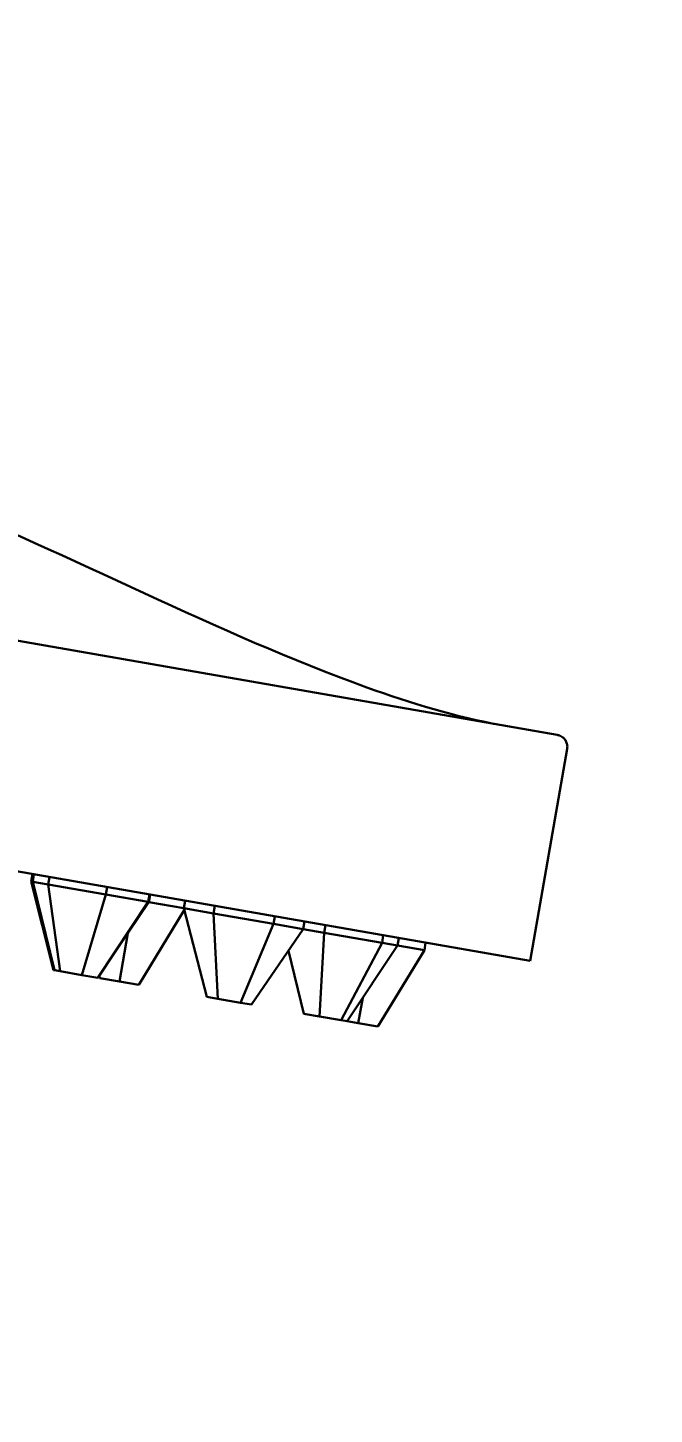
# Model space of a CAD drawing. Header units: millimetres. Extents: x 577 to 7172, y 252 to 2707.
# Drawn here: x 1577 to 1618.3, y 1601.1 to 1692.6 of the extents above; entities that cross this region are included whole.
import ezdxf

# ---------------------------------------------------------------- set-up
doc = ezdxf.new("R2010")
doc.units = ezdxf.units.MM
doc.header["$MEASUREMENT"] = 0
doc.layers.add('외형선(ISO)', color=7, linetype='Continuous', lineweight=30)
doc.layers.add('치수(ISO)', color=7, linetype='Continuous', lineweight=25)
doc.styles.add('굴림', font='')
doc.styles.get('굴림').set_extended_font_data('援대┝')
doc.dimstyles.new('기본값 (ISO)', dxfattribs={"dimscale": 10, "dimtxt": 3, "dimasz": 2.5, "dimexe": 3.175, "dimexo": 0, "dimgap": 0.762, "dimtad": 1, "dimtoh": 1, "dimdec": 0, "dimzin": 1, "dimdsep": 46, "dimtxsty": '굴림', "dimcen": 0.5, "dimazin": 0, "dimtfac": 1, "dimtdec": 4, "dimtix": 1, "dimtmove": 1, "dimatfit": 3, "dimfxl": 1, "dimtolj": 1, "dimtzin": 1, "dimarcsym": 0})

# ---------------------------------------------------------------- blocks, each defined once
blk = doc.blocks.new('*D21')
at = {"layer": 'Defpoints', "color": 0}
for p in [(1603.835, 1788.078), (2218.891, 1788.078), (1926.988, 633.111)]:
    blk.add_point(p, dxfattribs=at)
at = {"layer": '치수(ISO)', "color": 0, "lineweight": -2}
for p, q in [((1603.835, 1788.078), (2250.641, 1788.078)), ((2218.891, 658.111), (2218.891, 1763.078)), ((1926.988, 633.111), (2250.641, 633.111))]:
    blk.add_line(p, q, dxfattribs=at)
at = {"layer": '치수(ISO)', "color": 0}
for points in [[(2223.057, 1763.078), (2214.724, 1763.078), (2218.891, 1788.078)], [(2214.724, 658.111), (2223.057, 658.111), (2218.891, 633.111)]]:
    blk.add_solid(points, dxfattribs=at)
at = {"layer": '치수(ISO)', "color": 0, "insert": (2196.271, 1210.594), "char_height": 30, "attachment_point": 5, "rotation": 90, "style": '굴림'}
blk.add_mtext('\\A1;1155', dxfattribs=at)
blk = doc.blocks.new('*D27')
at = {"layer": 'Defpoints', "color": 0}
for p in [(1603.835, 1788.078), (2094.146, 1788.078), (2016.984, 1353.114)]:
    blk.add_point(p, dxfattribs=at)
at = {"layer": '치수(ISO)', "color": 0, "lineweight": -2}
for p, q in [((1603.835, 1788.078), (2125.896, 1788.078)), ((2094.146, 1378.114), (2094.146, 1763.078)), ((2016.984, 1353.114), (2125.896, 1353.114))]:
    blk.add_line(p, q, dxfattribs=at)
at = {"layer": '치수(ISO)', "color": 0}
for points in [[(2098.312, 1763.078), (2089.979, 1763.078), (2094.146, 1788.078)], [(2089.979, 1378.114), (2098.312, 1378.114), (2094.146, 1353.114)]]:
    blk.add_solid(points, dxfattribs=at)
at = {"layer": '치수(ISO)', "color": 0, "insert": (2071.526, 1570.596), "char_height": 30, "attachment_point": 5, "rotation": 90, "style": '굴림'}
blk.add_mtext('\\A1;435', dxfattribs=at)

msp = doc.modelspace()

# ---------------------------------------------------------------- linework, layer by layer
at = {"layer": '외형선(ISO)'}
for p, q in [((1538.797, 1658.648), (1611.893, 1645.896)), ((1462.335, 1656.761), (1610.104, 1630.982)), ((1610.104, 1630.982), (1612.544, 1644.97)), ((1577.269, 1636.71), (1577.183, 1636.217)), ((1577.368, 1636.693), (1577.282, 1636.2)), ((1577.183, 1636.217), (1578.663, 1630.376)), ((1577.282, 1636.2), (1577.183, 1636.217)), ((1577.282, 1636.2), (1578.716, 1630.367)), ((1578.302, 1636.022), (1577.282, 1636.2)), ((1578.388, 1636.515), (1578.302, 1636.022)), ((1578.302, 1636.022), (1579.098, 1630.3)), ((1582.108, 1635.358), (1578.302, 1636.022)), ((1582.194, 1635.851), (1582.108, 1635.358)), ((1582.108, 1635.358), (1580.526, 1630.051)), ((1584.895, 1634.872), (1581.57, 1629.869)), ((1584.944, 1634.863), (1581.574, 1629.868)), ((1584.895, 1634.872), (1582.108, 1635.358)), ((1584.98, 1635.365), (1584.895, 1634.872)), ((1584.944, 1634.863), (1584.895, 1634.872)), ((1585.03, 1635.356), (1584.944, 1634.863)), ((1587.251, 1634.461), (1584.944, 1634.863)), ((1587.337, 1634.953), (1587.251, 1634.461)), ((1587.287, 1634.323), (1584.282, 1629.396)), ((1587.251, 1634.461), (1588.769, 1628.613)), ((1589.221, 1634.117), (1587.251, 1634.461)), ((1589.307, 1634.61), (1589.221, 1634.117)), ((1589.221, 1634.117), (1589.508, 1628.484)), ((1593.162, 1633.43), (1589.221, 1634.117)), ((1593.248, 1633.922), (1593.162, 1633.43)), ((1593.162, 1633.43), (1590.985, 1628.226)), ((1595.132, 1633.086), (1591.724, 1628.098)), ((1595.132, 1633.086), (1593.162, 1633.43)), ((1595.218, 1633.579), (1595.132, 1633.086)), ((1596.523, 1632.843), (1595.132, 1633.086)), ((1596.609, 1633.336), (1596.523, 1632.843)), ((1583.559, 1632.81), (1583.002, 1629.619)), ((1596.523, 1632.843), (1596.215, 1627.314)), ((1600.329, 1632.179), (1596.523, 1632.843)), ((1600.329, 1632.179), (1597.643, 1627.065)), ((1601.349, 1632.001), (1598.025, 1626.998)), ((1600.415, 1632.672), (1600.329, 1632.179)), ((1601.349, 1632.001), (1600.329, 1632.179)), ((1601.435, 1632.494), (1601.349, 1632.001)), ((1603.122, 1631.692), (1601.349, 1632.001)), ((1603.208, 1632.185), (1603.122, 1631.692)), ((1594.15, 1631.648), (1595.17, 1627.496)), ((1603.122, 1631.692), (1600.044, 1626.646)), ((1578.663, 1630.376), (1578.716, 1630.367)), ((1578.716, 1630.367), (1579.098, 1630.3)), ((1579.098, 1630.3), (1580.526, 1630.051)), ((1580.526, 1630.051), (1581.57, 1629.869)), ((1581.57, 1629.869), (1581.574, 1629.868)), ((1581.684, 1630.031), (1581.722, 1629.842)), ((1581.722, 1629.842), (1583.002, 1629.619)), ((1583.002, 1629.619), (1584.282, 1629.396)), ((1588.769, 1628.613), (1589.508, 1628.484)), ((1589.508, 1628.484), (1590.985, 1628.226)), ((1599.058, 1628.552), (1598.764, 1626.869)), ((1590.985, 1628.226), (1591.724, 1628.098)), ((1595.17, 1627.496), (1596.215, 1627.314)), ((1596.215, 1627.314), (1597.643, 1627.065)), ((1597.643, 1627.065), (1598.025, 1626.998)), ((1598.025, 1626.998), (1598.764, 1626.869)), ((1598.764, 1626.869), (1600.044, 1626.646))]:
    msp.add_line(p, q, dxfattribs=at)
for points, knots in [([(1557.756, 1665.492), (1558.141, 1665.424), (1558.525, 1665.351), (1562.725, 1664.476), (1566.428, 1663.153), (1579.925, 1657.759), (1589.327, 1652.638), (1602.236, 1647.983), (1605.223, 1647.06), (1608.248, 1646.532)], [0, 0, 0, 0, 0.117395, 0.117395, 1.287005, 1.287005, 4.478067, 4.478067, 5.403935, 5.403935, 5.403935, 5.403935]), ([(1611.893, 1645.896), (1611.922, 1645.891), (1611.95, 1645.885), (1612.005, 1645.869), (1612.032, 1645.859), (1612.109, 1645.828), (1612.158, 1645.802), (1612.273, 1645.724), (1612.336, 1645.665), (1612.44, 1645.531), (1612.481, 1645.456), (1612.538, 1645.296), (1612.554, 1645.211), (1612.557, 1645.075), (1612.553, 1645.022), (1612.544, 1644.97)], [0, 0, 0, 0, 0.0086489, 0.0086489, 0.0171982, 0.0171982, 0.0336228, 0.0336228, 0.0589418, 0.0589418, 0.0842608, 0.0842608, 0.1095798, 0.1095798, 0.1252806, 0.1252806, 0.1252806, 0.1252806])]:
    msp.add_open_spline(points, degree=3, knots=knots, dxfattribs=at)

# ---------------------------------------------------------------- dimensions: what is measured, and where the dimension line sits
at = {"layer": '치수(ISO)'}
for base, p1, picture, middle in [((2218.891, 1788.078), (1926.988, 633.111), '*D21', (2196.271, 1210.594)), ((2094.146, 1788.078), (2016.984, 1353.114), '*D27', (2071.526, 1570.596))]:
    dim = msp.add_linear_dim(base=base, p1=p1, p2=(1603.835, 1788.078), angle=90, dimstyle='기본값 (ISO)', dxfattribs=at)
    dim.commit()
    dim.dimension.update_dxf_attribs({"geometry": picture, "text_midpoint": middle})

doc.saveas('drawing.dxf')
